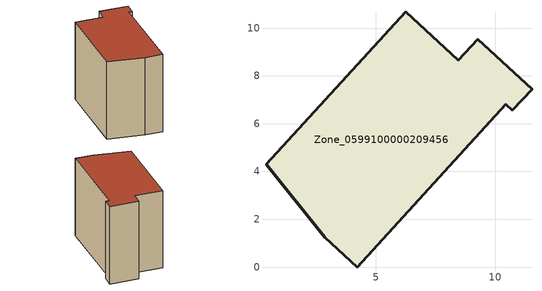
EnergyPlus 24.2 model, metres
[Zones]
Zone_0599100000209456
 floor ground (C_G): 9.26,9.52 11.53,7.44 10.71,6.55 10.44,6.8 4.21,0 2.85,1.25 0.4,4.3 6.25,10.67 8.44,8.64 z0
 wall outside (C_F): 11.53,7.44 9.26,9.52 8.44,8.64 6.25,10.67 0.4,4.3 2.85,1.25 4.21,0 10.44,6.8 10.71,6.55 11.53,7.44 z0:8.72
 roof outside (C_R): 0.4,4.3 2.85,1.25 4.21,0 10.44,6.8 10.71,6.55 11.53,7.44 9.26,9.52 8.44,8.64 6.25,10.67 z8.72
[BUILDING]
Pand.0599100000209456: North Axis=0; Terrain=City; Loads Convergence Tolerance Value=0.04; Temperature Convergence Tolerance Value=0.4; Solar Distribution=FullExterior; Maximum Number of Warmup Days=25; Minimum Number of Warmup Days=1
[Site:Location]
Rotterdam.The.Hague.AP_ZH_NLD Design_Conditions: Latitude=51.96; Longitude=4.45; Time Zone=1; Elevation=-4.5
[SITE:GROUNDTEMPERATURE:BUILDINGSURFACE]
18, 18, 18, 18, 18, 18, 18, 18, 18, 18, 18, 18
[MATERIAL] Thermal Absorptance=0.9; Solar Absorptance=0.7; Visible Absorptance=0.7
Name | Roughness | Thickness | Conductivity | Density | Specific Heat
G.TI.1975-1991 | MediumSmooth | 0.15 | 0.288461 | 540 | 1210
F.TI.1975-1991 | Rough | 0.3 | 0.230769 | 1920 | 840
R.TI.1975-1991 | MediumRough | 0.2 | 0.153846 | 1500 | 1000
[CONSTRUCTION]
C_G: G.TI.1975-1991
C_F: F.TI.1975-1991
C_R: R.TI.1975-1991
[ZONE]
Zone_0599100000209456: Type=1; Multiplier=1; Ceiling Height=Autocalculate; Volume=Autocalculate; Floor Area=autocalculate; Part of Total Floor Area=Yes
[ZONEINFILTRATION:DESIGNFLOWRATE]
Infil_Zone_0599100000209456: Zone or ZoneList or Space or SpaceList=Zone_0599100000209456; Schedule=AlwaysOn; Design Flow Rate Calculation Method=Flow/Area; Flow Rate per Floor Area=0.003; Constant Term Coefficient=1; Temperature Term Coefficient=0; Velocity Term Coefficient=0; Velocity Squared Term Coefficient=0
[HVACTEMPLATE:ZONE:IDEALLOADSAIRSYSTEM]
Zone_0599100000209456: Maximum Heating Supply Air Temperature=50; Minimum Cooling Supply Air Temperature=13; Maximum Heating Supply Air Humidity Ratio=0.0156; Minimum Cooling Supply Air Humidity Ratio=0.0077; Heating Limit=NoLimit; Cooling Limit=NoLimit; Dehumidification Control Type=ConstantSensibleHeatRatio; Cooling Sensible Heat Ratio=0.7; Dehumidification Setpoint=60; Humidification Control Type=None; Humidification Setpoint=30; Outdoor Air Method=None; Outdoor Air Flow Rate per Person=0.00944; Outdoor Air Flow Rate per Zone Floor Area=0; Outdoor Air Flow Rate per Zone=0; Demand Controlled Ventilation Type=None; Outdoor Air Economizer Type=NoEconomizer; Heat Recovery Type=None; Sensible Heat Recovery Effectiveness=0.7; Latent Heat Recovery Effectiveness=0.65
[ZONECONTROL:THERMOSTAT]
ThermostatControl_Zone_0599100000209456: Zone or ZoneList=Zone_0599100000209456; Control Type Schedule=DualSetpointControlType; Control 1=Thermostat_Zone_0599100000209456; Temperature Difference Between Cutout And Setpoint=0
[THERMOSTATSETPOINT:DUALSETPOINT]
Thermostat_Zone_0599100000209456: Heating Setpoint Temperature Schedule=HeatingSetpoint_Zone_0599100000209456; Cooling Setpoint Temperature Schedule=CoolingSetpoint_Zone_0599100000209456
[SCHEDULE:COMPACT]
HeatingSetpoint_Zone_0599100000209456: Through: 12/31, For: AllDays, Until: 24:00, 21
CoolingSetpoint_Zone_0599100000209456: Through: 12/31, For: AllDays, Until: 24:00, 24
DualSetpointControlType: Through: 12/31, For: AllDays, Until: 24:00, 4
AlwaysOn: Through: 12/31, For: AllDays, Until: 24:00, 1
